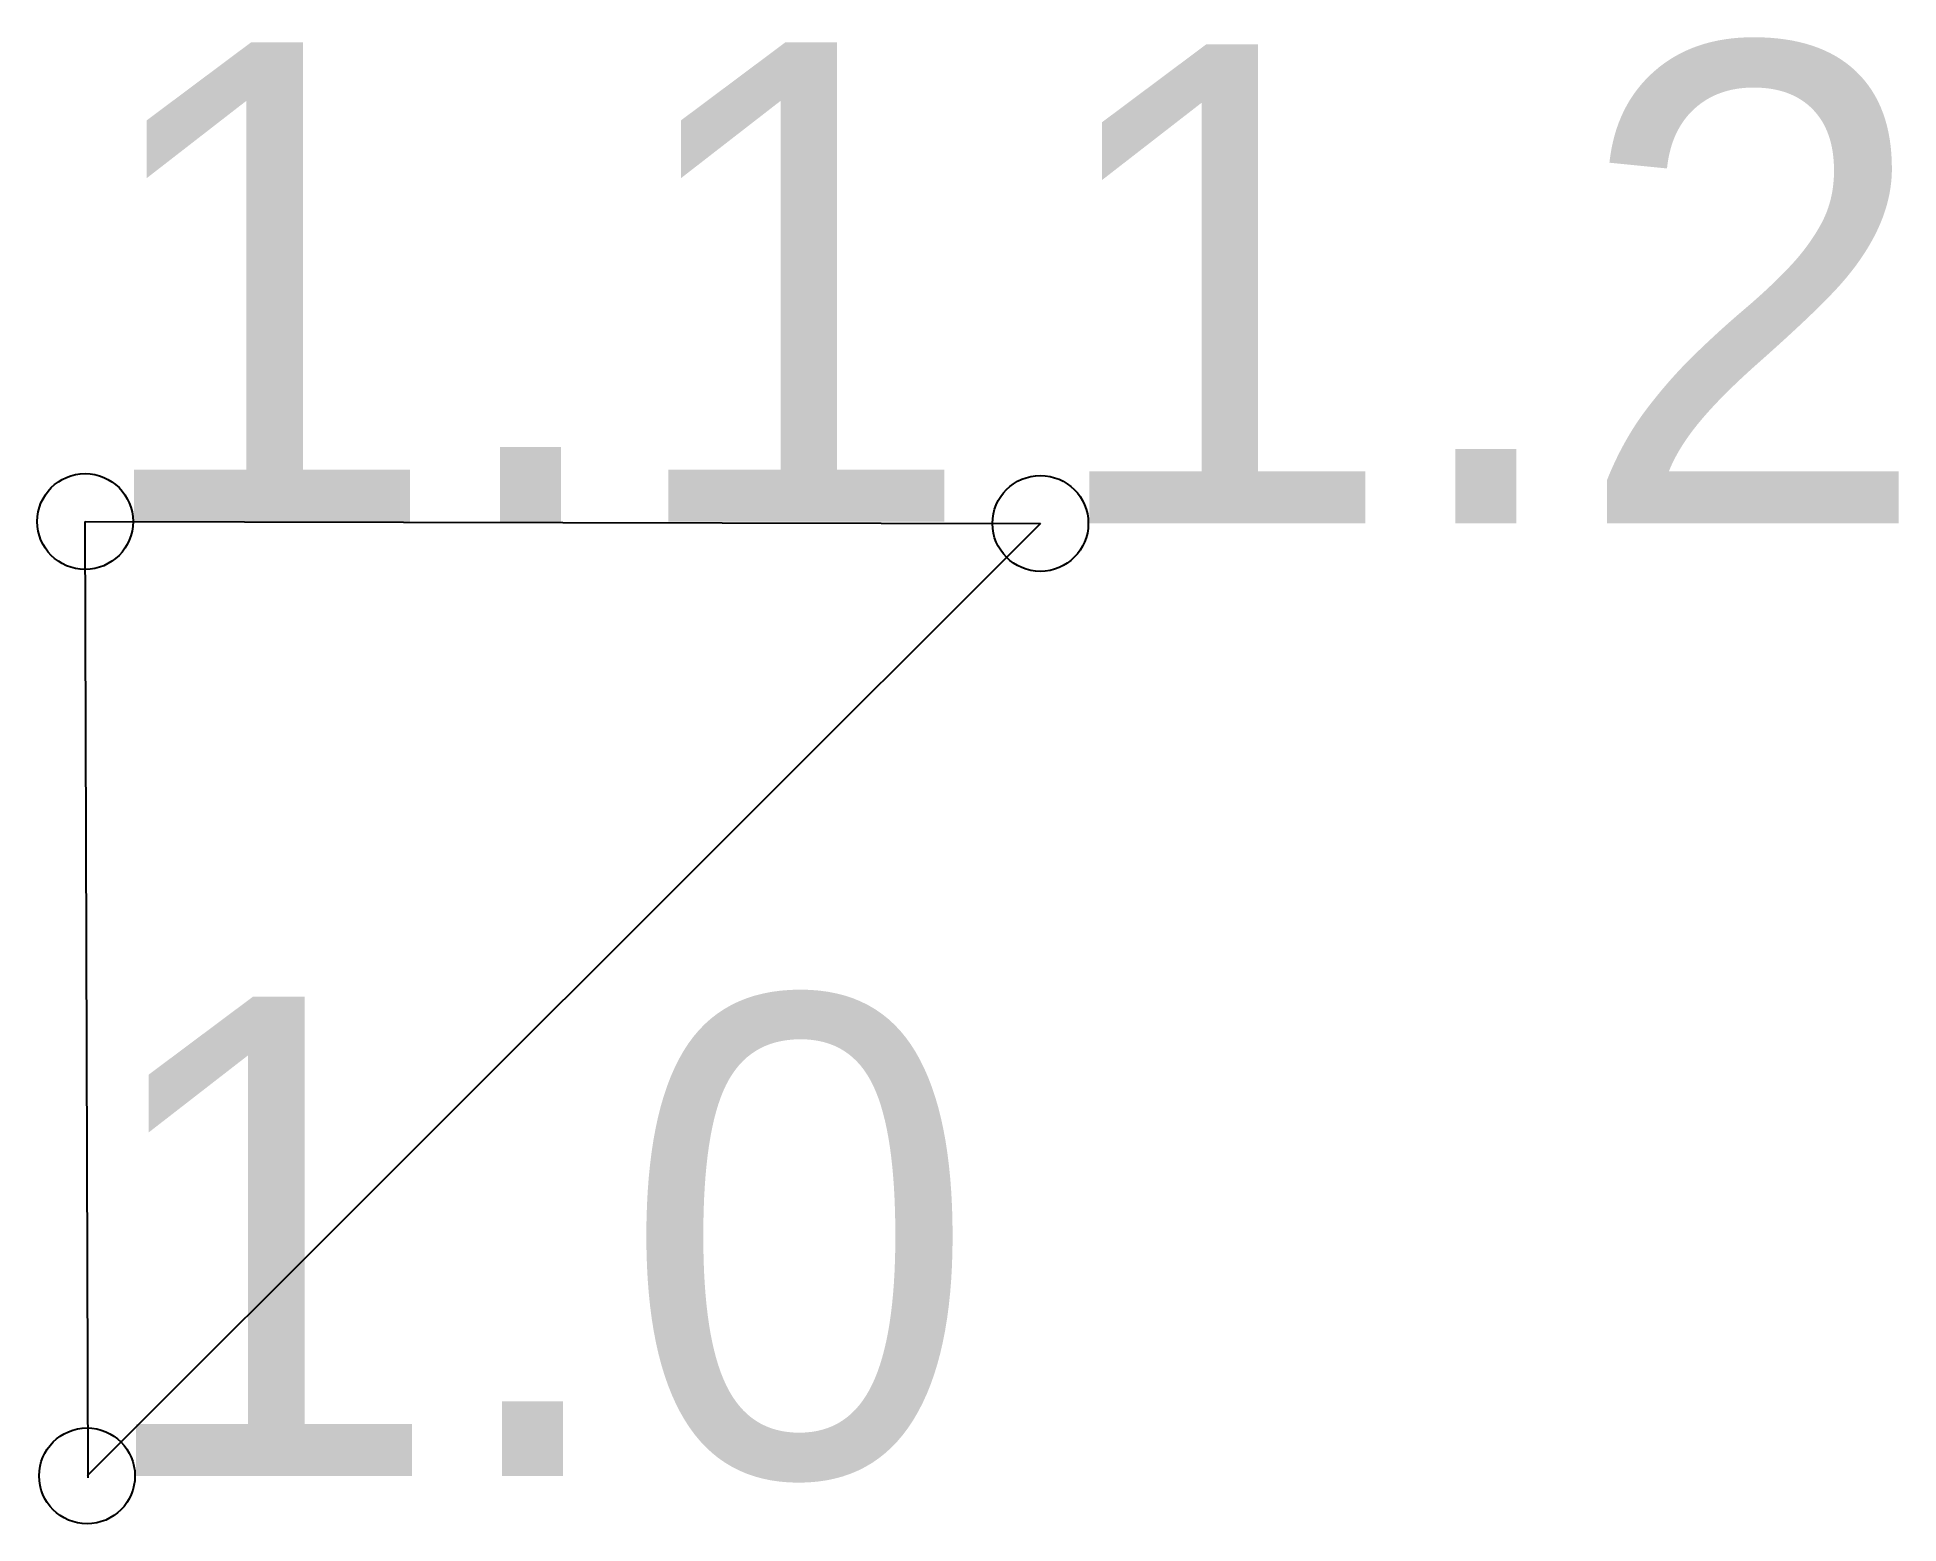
# Model space of a CAD drawing. Header units: millimetres. Extents: x -0.11 to 3.78, y -0.1 to 3.01.
import ezdxf

# ---------------------------------------------------------------- set-up
doc = ezdxf.new("R2010")
doc.units = ezdxf.units.MM

msp = doc.modelspace()

# ---------------------------------------------------------------- linework, layer by layer
at = {"layer": 'Shots', "color": 1}
for p, q in [((-0.006, 1.996), (1.988, 1.992)), ((0, 0), (-0.006, 1.996)), ((1.988, 1.992), (-0.002, 0.004))]:
    msp.add_line(p, q, dxfattribs=at)
for centre in [(-0.006, 1.996), (1.988, 1.992), (-0.002, 0.004)]:
    msp.add_circle(centre, 0.1, dxfattribs=at)

# ---------------------------------------------------------------- texts
at = {"layer": 'Label'}
for s, p in [('1.1', (-0.006, 1.996)), ('1.2', (1.988, 1.992)), ('1.0', (-0.002, 0.004))]:
    msp.add_text(s, height=1, dxfattribs=at).set_placement(p)

doc.saveas('drawing.dxf')
